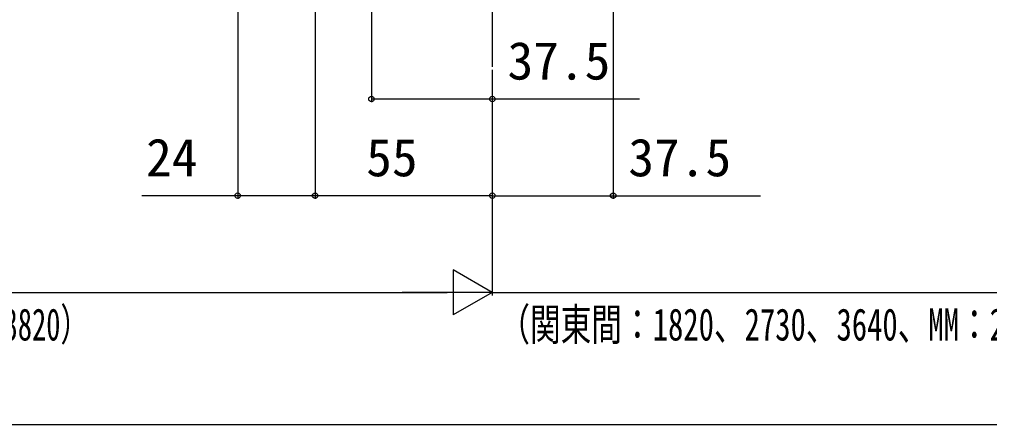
# Model space of a CAD drawing. Units: millimetres, scale not verified. Extents: x -700 to 700, y -1043 to 1037.
# Drawn here: x -144.2 to 156.8, y -1043.2 to -917.5 of the extents above; entities that cross this region are included whole.
import ezdxf
from ezdxf.enums import TextEntityAlignment as Align

# ---------------------------------------------------------------- set-up
doc = ezdxf.new("R2010")
doc.units = ezdxf.units.MM
doc.header["$LTSCALE"] = 6
for name, color, linetype in [('0-4_YKK_12', 2, 'Continuous'), ('0-6_YKK_D', 6, 'Continuous'), ('0-7_YKK_ZWAK', 7, 'Continuous')]:
    doc.layers.add(name, color=color, linetype=linetype)
doc.styles.add('ＭＳ ゴシック', font='')
doc.styles.get('ＭＳ ゴシック').set_extended_font_data('MS Gothic')

msp = doc.modelspace()

# ---------------------------------------------------------------- linework, layer by layer
at = {"layer": '0-4_YKK_12'}
msp.add_line((2.5, -137.7), (2.5, -932.2), dxfattribs=at)
at = {"layer": '0-6_YKK_D'}
for p, q in [((-76.5, -811.1), (-76.5, -973.2)), ((-52.5, -839.7), (-52.5, -973.2)), ((-52.5, -839.7), (-52.5, -973.2)), ((-35, -912.7), (-35, -943.2)), ((40, -912.9), (40, -973.2)), ((2.5, -933.2), (2.5, -1003.2)), ((2.5, -933.2), (2.5, -943.2)), ((2.5, -933.2), (2.5, -973.2)), ((2.5, -933.2), (2.5, -1003.2)), ((2.5, -933.2), (2.5, -973.2)), ((2.5, -972.2), (-52.5, -972.2)), ((2.5, -1002.2), (-9.624, -995.2)), ((-9.624, -995.2), (-9.624, -1009.2)), ((2.5, -1002.2), (-9.624, -995.2)), ((-9.624, -995.2), (-9.624, -1009.2)), ((-483.5, -1002.2), (-11.5, -1002.2)), ((-11.5, -1002.2), (-25.5, -1002.2)), ((2.5, -1002.2), (-21.749, -1002.2)), ((2.5, -1002.2), (-21.749, -1002.2)), ((2.5, -1002.2), (-9.624, -1009.2)), ((2.5, -1002.2), (-9.624, -1009.2)), ((2.5, -1002.2), (16.5, -1002.2)), ((16.5, -1002.2), (488.5, -1002.2))]:
    msp.add_line(p, q, dxfattribs=at)
for points in [[(-35, -942.2), (2.5, -942.2), (48.173, -942.2)], [(-52.5, -972.2), (-76.5, -972.2), (-106.264, -972.2)], [(2.5, -972.2), (40, -972.2), (85.673, -972.2)]]:
    msp.add_lwpolyline(points, dxfattribs=at)
for centre in [(-35, -942.2), (2.5, -942.2), (-76.5, -972.2), (-52.5, -972.2), (-52.5, -972.2), (2.5, -972.2), (2.5, -972.2), (40, -972.2)]:
    msp.add_circle(centre, 0.85, dxfattribs=at)
at = {"layer": '0-7_YKK_ZWAK'}
msp.add_lwpolyline([(-700, -1043.2), (700, -1043.2), (700, 996.8)], dxfattribs=at)

# ---------------------------------------------------------------- texts
at = {"layer": '0-6_YKK_D', "style": 'ＭＳ ゴシック'}
for s, p in [('37.5', (7.218, -939.7)), ('24', (-104.945, -969.7)), ('55', (-36.636, -969.7)), ('37.5', (44.718, -969.7))]:
    msp.add_text(s, height=11.73, dxfattribs=at).set_placement(p, align=Align.BOTTOM_LEFT)
for width, p in [(0.65, (-484.697, -1020.118)), (0.7, (4.683, -1020.118))]:
    msp.add_text('（関東間：1820、2730、3640、MM：2000、3000、4000、九州・四国間：1910、2865、3820）', height=9.971, dxfattribs=dict(at, width=width)).set_placement(p, align=Align.BOTTOM_LEFT)

doc.saveas('drawing.dxf')
